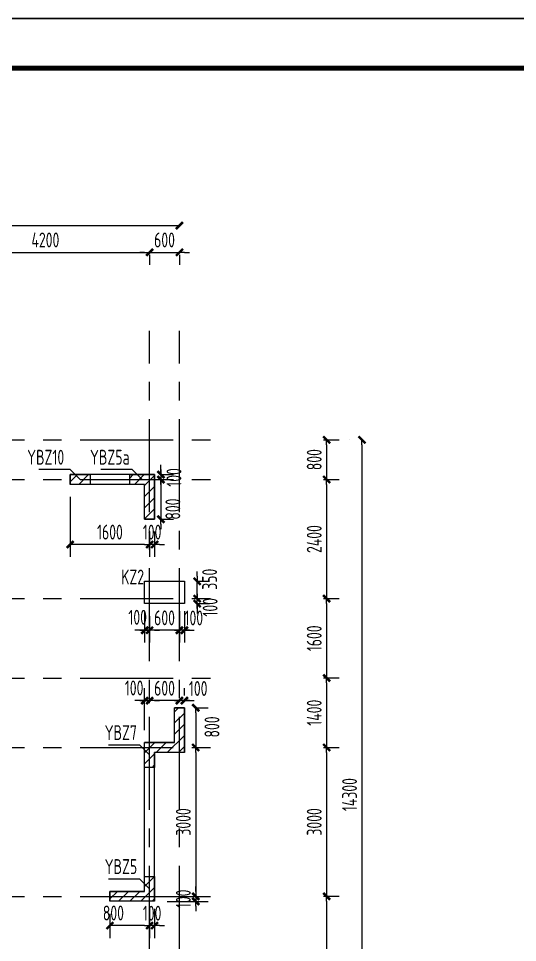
# Model space of a CAD drawing. Extents: x 580289 to 1106878, y -144605 to 78052.
# Drawn here: x 803392 to 813445, y 58638 to 77260 of the extents above; entities that cross this region are included whole.
import ezdxf
from ezdxf.enums import TextEntityAlignment as Align

# ---------------------------------------------------------------- set-up
doc = ezdxf.new("R2010")
doc.units = 0
doc.header["$LTSCALE"] = 100
doc.linetypes.add('CENTER', pattern=[2, 1.25, -0.25, 0.25, -0.25])
doc.layers.get('0').update_dxf_attribs({"linetype": 'CONTINUOUS'})
doc.layers.get('Defpoints').update_dxf_attribs({"linetype": 'CONTINUOUS'})
for name, color, linetype in [('b边缘构件', 240, 'CONTINUOUS'), ('b边缘构件阴影', 240, 'CONTINUOUS'), ('COLU', 7, 'CONTINUOUS'), ('DIM', 3, 'CONTINUOUS'), ('PAXIS', 253, 'CENTER'), ('TEXT', 2, 'CONTINUOUS'), ('THIN', 7, 'CONTINUOUS'), ('T图框', 7, 'CONTINUOUS'), ('图框', 254, 'CONTINUOUS'), ('柱标注', 2, 'CONTINUOUS')]:
    doc.layers.add(name, color=color, linetype=linetype)
doc.styles.get("Standard").update_dxf_attribs({"font": 'tssdeng.shx', "width": 0.7, "bigfont": 'tssdchn.shx'})
doc.styles.add('TSSD_Dimension', font='Tssdeng.shx', dxfattribs={"width": 0.7, "bigfont": 'tssdchn.shx'})
doc.dimstyles.new('TSSD_100_100$0', dxfattribs={"dimtxt": 300, "dimasz": 100, "dimexe": 250, "dimexo": 250, "dimgap": 100, "dimtad": 1, "dimdec": 0, "dimzin": 0, "dimdsep": 46, "dimtxsty": 'TSSD_Dimension', "dimblk": '_TSDBK', "dimblk1": '_TSDBK', "dimblk2": '_TSDBK', "dimsah": 1, "dimcen": 0, "dimclrt": 7, "dimadec": 0, "dimazin": 0, "dimtfac": 1, "dimtdec": 0, "dimtix": 1, "dimtmove": 2, "dimatfit": 3, "dimldrblk": '_TSDBK', "dimfxl": 1, "dimtolj": 1, "dimtzin": 0, "dimarcsym": 0})
pattern_1 = [(45, (343072.04, 223503.65), (-112.2532, 112.2532), [])]

# ---------------------------------------------------------------- blocks, each defined once
blk = doc.blocks.new('_TSDBK')
blk.add_line((-1, 0), (0, 0))
at = {"const_width": 0.5}
blk.add_lwpolyline([(-0.7, -0.7), (0.7, 0.7)], dxfattribs=at)
blk = doc.blocks.new('*D598')
at = {"layer": 'Defpoints', "color": 0}
for p in [(806034, 59568), (806134, 59568), (806034, 58979)]:
    blk.add_point(p, dxfattribs=at)
at = {"layer": 'DIM', "color": 0, "lineweight": -2}
for p, q in [((806034, 59318), (806034, 58729)), ((806134, 59318), (806134, 58729)), ((805934, 58979), (805834, 58979)), ((806134, 58979), (806034, 58979)), ((806234, 58979), (806334, 58979))]:
    blk.add_line(p, q, dxfattribs=at)
at = {"layer": 'DIM', "color": 0, "lineweight": -2, "xscale": 100, "yscale": 100, "zscale": 100}
blk.add_blockref('_TSDBK', (806034, 58979), dxfattribs=at)
at = {"layer": 'DIM', "color": 0, "lineweight": -2, "xscale": 100, "yscale": 100, "zscale": 100, "rotation": 180}
blk.add_blockref('_TSDBK', (806134, 58979), dxfattribs=at)
at = {"layer": 'DIM', "color": 7, "insert": (806084, 59229), "char_height": 300, "attachment_point": 5, "style": 'TSSD_Dimension'}
blk.add_mtext('\\A1;100', dxfattribs=at)
blk = doc.blocks.new('*D599')
at = {"layer": 'Defpoints', "color": 0}
for p in [(805234, 59468), (806034, 59568), (805234, 58979)]:
    blk.add_point(p, dxfattribs=at)
at = {"layer": 'DIM', "color": 0, "lineweight": -2}
for p, q in [((806034, 59318), (806034, 58729)), ((805234, 59218), (805234, 58729)), ((805934, 58979), (805334, 58979))]:
    blk.add_line(p, q, dxfattribs=at)
at = {"layer": 'DIM', "color": 0, "lineweight": -2, "xscale": 100, "yscale": 100, "zscale": 100, "rotation": 180}
blk.add_blockref('_TSDBK', (805234, 58979), dxfattribs=at)
at = {"layer": 'DIM', "color": 0, "lineweight": -2, "xscale": 100, "yscale": 100, "zscale": 100}
blk.add_blockref('_TSDBK', (806034, 58979), dxfattribs=at)
at = {"layer": 'DIM', "color": 7, "insert": (805304, 59233), "char_height": 300, "attachment_point": 5, "style": 'TSSD_Dimension'}
blk.add_mtext('\\A1;800', dxfattribs=at)
blk = doc.blocks.new('*D600')
at = {"layer": 'Defpoints', "color": 0}
for p in [(806734, 63368), (806734, 62568), (806963, 62568)]:
    blk.add_point(p, dxfattribs=at)
at = {"layer": 'DIM', "color": 0, "lineweight": -2}
for p, q in [((806984, 63368), (807213, 63368)), ((806963, 63268), (806963, 62668)), ((806984, 62568), (807213, 62568))]:
    blk.add_line(p, q, dxfattribs=at)
at = {"layer": 'DIM', "color": 0, "lineweight": -2, "xscale": 100, "yscale": 100, "zscale": 100}
for p, rotation in [((806963, 63368), 90), ((806963, 62568), 270)]:
    blk.add_blockref('_TSDBK', p, dxfattribs=dict(at, rotation=rotation))
at = {"layer": 'DIM', "color": 7, "insert": (807290, 62982), "char_height": 300, "attachment_point": 5, "rotation": 90, "style": 'TSSD_Dimension'}
blk.add_mtext('\\A1;800', dxfattribs=at)
blk = doc.blocks.new('*D601')
at = {"layer": 'Defpoints', "color": 0}
for p in [(806734, 62568), (806134, 59568), (806963, 59568)]:
    blk.add_point(p, dxfattribs=at)
at = {"layer": 'DIM', "color": 0, "lineweight": -2}
for p, q in [((806963, 62468), (806963, 59668)), ((806984, 62568), (807213, 62568)), ((806384, 59568), (807213, 59568))]:
    blk.add_line(p, q, dxfattribs=at)
at = {"layer": 'DIM', "color": 0, "lineweight": -2, "xscale": 100, "yscale": 100, "zscale": 100}
for p, rotation in [((806963, 62568), 90), ((806963, 59568), 270)]:
    blk.add_blockref('_TSDBK', p, dxfattribs=dict(at, rotation=rotation))
at = {"layer": 'DIM', "color": 7, "insert": (806713, 61068), "char_height": 300, "attachment_point": 5, "rotation": 90, "style": 'TSSD_Dimension'}
blk.add_mtext('\\A1;3000', dxfattribs=at)
blk = doc.blocks.new('*D602')
at = {"layer": 'Defpoints', "color": 0}
for p in [(806134, 59568), (806134, 59468), (806963, 59468)]:
    blk.add_point(p, dxfattribs=at)
at = {"layer": 'DIM', "color": 0, "lineweight": -2}
for p, q in [((806963, 59668), (806963, 59768)), ((806384, 59568), (807213, 59568)), ((806384, 59468), (807213, 59468)), ((806963, 59568), (806963, 59468)), ((806963, 59368), (806963, 59268))]:
    blk.add_line(p, q, dxfattribs=at)
at = {"layer": 'DIM', "color": 0, "lineweight": -2, "xscale": 100, "yscale": 100, "zscale": 100}
for p, rotation in [((806963, 59568), 270), ((806963, 59468), 90)]:
    blk.add_blockref('_TSDBK', p, dxfattribs=dict(at, rotation=rotation))
at = {"layer": 'DIM', "color": 7, "insert": (806713, 59518), "char_height": 300, "attachment_point": 5, "rotation": 90, "style": 'TSSD_Dimension'}
blk.add_mtext('\\A1;100', dxfattribs=at)
blk = doc.blocks.new('*D603')
at = {"layer": 'Defpoints', "color": 0}
for p in [(806634, 63513), (806634, 63368), (806734, 63368)]:
    blk.add_point(p, dxfattribs=at)
at = {"layer": 'DIM', "color": 0, "lineweight": -2}
for p, q in [((806634, 63618), (806634, 63763)), ((806734, 63618), (806734, 63763)), ((806534, 63513), (806434, 63513)), ((806734, 63513), (806634, 63513)), ((806834, 63513), (806934, 63513))]:
    blk.add_line(p, q, dxfattribs=at)
at = {"layer": 'DIM', "color": 0, "lineweight": -2, "xscale": 100, "yscale": 100, "zscale": 100}
blk.add_blockref('_TSDBK', (806634, 63513), dxfattribs=at)
at = {"layer": 'DIM', "color": 0, "lineweight": -2, "xscale": 100, "yscale": 100, "zscale": 100, "rotation": 180}
blk.add_blockref('_TSDBK', (806734, 63513), dxfattribs=at)
at = {"layer": 'DIM', "color": 7, "insert": (807012, 63757), "char_height": 300, "attachment_point": 5, "style": 'TSSD_Dimension'}
blk.add_mtext('\\A1;100', dxfattribs=at)
blk = doc.blocks.new('*D604')
at = {"layer": 'Defpoints', "color": 0}
for p in [(806034, 63513), (806634, 63368), (806034, 63209)]:
    blk.add_point(p, dxfattribs=at)
at = {"layer": 'DIM', "color": 0, "lineweight": -2}
for p, q in [((806034, 63459), (806034, 63763)), ((806634, 63618), (806634, 63763)), ((805934, 63513), (805834, 63513)), ((806634, 63513), (806034, 63513)), ((806734, 63513), (806834, 63513))]:
    blk.add_line(p, q, dxfattribs=at)
at = {"layer": 'DIM', "color": 0, "lineweight": -2, "xscale": 100, "yscale": 100, "zscale": 100}
blk.add_blockref('_TSDBK', (806034, 63513), dxfattribs=at)
at = {"layer": 'DIM', "color": 0, "lineweight": -2, "xscale": 100, "yscale": 100, "zscale": 100, "rotation": 180}
blk.add_blockref('_TSDBK', (806634, 63513), dxfattribs=at)
at = {"layer": 'DIM', "color": 7, "insert": (806334, 63763), "char_height": 300, "attachment_point": 5, "style": 'TSSD_Dimension'}
blk.add_mtext('\\A1;600', dxfattribs=at)
blk = doc.blocks.new('*D605')
at = {"layer": 'Defpoints', "color": 0}
for p in [(805934, 63513), (806034, 63209), (805934, 62668)]:
    blk.add_point(p, dxfattribs=at)
at = {"layer": 'DIM', "color": 0, "lineweight": -2}
for p, q in [((805934, 62918), (805934, 63763)), ((806034, 63459), (806034, 63763)), ((805834, 63513), (805734, 63513)), ((806034, 63513), (805934, 63513)), ((806134, 63513), (806234, 63513))]:
    blk.add_line(p, q, dxfattribs=at)
at = {"layer": 'DIM', "color": 0, "lineweight": -2, "xscale": 100, "yscale": 100, "zscale": 100}
blk.add_blockref('_TSDBK', (805934, 63513), dxfattribs=at)
at = {"layer": 'DIM', "color": 0, "lineweight": -2, "xscale": 100, "yscale": 100, "zscale": 100, "rotation": 180}
blk.add_blockref('_TSDBK', (806034, 63513), dxfattribs=at)
at = {"layer": 'DIM', "color": 7, "insert": (805721, 63768), "char_height": 300, "attachment_point": 5, "style": 'TSSD_Dimension'}
blk.add_mtext('\\A1;100', dxfattribs=at)
blk = doc.blocks.new('*D615')
at = {"layer": 'Defpoints', "color": 0}
for p in [(806034, 68068), (806034, 67968), (806262, 67968)]:
    blk.add_point(p, dxfattribs=at)
at = {"layer": 'DIM', "color": 0, "lineweight": -2}
for p, q in [((806262, 68168), (806262, 68268)), ((806262, 68068), (806262, 67968)), ((806284, 68068), (806512, 68068)), ((806262, 67868), (806262, 67768)), ((806284, 67968), (806512, 67968))]:
    blk.add_line(p, q, dxfattribs=at)
at = {"layer": 'DIM', "color": 0, "lineweight": -2, "xscale": 100, "yscale": 100, "zscale": 100}
for p, rotation in [((806262, 68068), 270), ((806262, 67968), 90)]:
    blk.add_blockref('_TSDBK', p, dxfattribs=dict(at, rotation=rotation))
at = {"layer": 'DIM', "color": 7, "insert": (806524, 68011), "char_height": 300, "attachment_point": 5, "rotation": 90, "style": 'TSSD_Dimension'}
blk.add_mtext('\\A1;100', dxfattribs=at)
blk = doc.blocks.new('*D616')
at = {"layer": 'Defpoints', "color": 0}
for p in [(806034, 67968), (806034, 67168), (806262, 67168)]:
    blk.add_point(p, dxfattribs=at)
at = {"layer": 'DIM', "color": 0, "lineweight": -2}
for p, q in [((806262, 68068), (806262, 68168)), ((806262, 67968), (806262, 67168)), ((806284, 67968), (806512, 67968)), ((806262, 67068), (806262, 66968)), ((806284, 67168), (806512, 67168))]:
    blk.add_line(p, q, dxfattribs=at)
at = {"layer": 'DIM', "color": 0, "lineweight": -2, "xscale": 100, "yscale": 100, "zscale": 100}
for p, rotation in [((806262, 67968), 270), ((806262, 67168), 90)]:
    blk.add_blockref('_TSDBK', p, dxfattribs=dict(at, rotation=rotation))
at = {"layer": 'DIM', "color": 7, "insert": (806502, 67373), "char_height": 300, "attachment_point": 5, "rotation": 90, "style": 'TSSD_Dimension'}
blk.add_mtext('\\A1;800', dxfattribs=at)
blk = doc.blocks.new('*D617')
at = {"layer": 'Defpoints', "color": 0}
for p in [(806034, 67168), (806134, 67168), (806034, 66659)]:
    blk.add_point(p, dxfattribs=at)
at = {"layer": 'DIM', "color": 0, "lineweight": -2}
for p, q in [((806034, 66918), (806034, 66409)), ((806134, 66918), (806134, 66409)), ((805934, 66659), (805834, 66659)), ((806134, 66659), (806034, 66659)), ((806234, 66659), (806334, 66659))]:
    blk.add_line(p, q, dxfattribs=at)
at = {"layer": 'DIM', "color": 0, "lineweight": -2, "xscale": 100, "yscale": 100, "zscale": 100}
blk.add_blockref('_TSDBK', (806034, 66659), dxfattribs=at)
at = {"layer": 'DIM', "color": 0, "lineweight": -2, "xscale": 100, "yscale": 100, "zscale": 100, "rotation": 180}
blk.add_blockref('_TSDBK', (806134, 66659), dxfattribs=at)
at = {"layer": 'DIM', "color": 7, "insert": (806084, 66909), "char_height": 300, "attachment_point": 5, "style": 'TSSD_Dimension'}
blk.add_mtext('\\A1;100', dxfattribs=at)
blk = doc.blocks.new('*D618')
at = {"layer": 'Defpoints', "color": 0}
for p in [(804434, 67868), (806034, 67168), (804434, 66659)]:
    blk.add_point(p, dxfattribs=at)
at = {"layer": 'DIM', "color": 0, "lineweight": -2}
for p, q in [((804434, 67618), (804434, 66409)), ((806034, 66918), (806034, 66409)), ((805934, 66659), (804534, 66659))]:
    blk.add_line(p, q, dxfattribs=at)
at = {"layer": 'DIM', "color": 0, "lineweight": -2, "xscale": 100, "yscale": 100, "zscale": 100, "rotation": 180}
blk.add_blockref('_TSDBK', (804434, 66659), dxfattribs=at)
at = {"layer": 'DIM', "color": 0, "lineweight": -2, "xscale": 100, "yscale": 100, "zscale": 100}
blk.add_blockref('_TSDBK', (806034, 66659), dxfattribs=at)
at = {"layer": 'DIM', "color": 7, "insert": (805234, 66909), "char_height": 300, "attachment_point": 5, "style": 'TSSD_Dimension'}
blk.add_mtext('\\A1;1600', dxfattribs=at)
blk = doc.blocks.new('*D619')
at = {"layer": 'Defpoints', "color": 0}
for p in [(806634, 65568), (806734, 65568), (806634, 64931)]:
    blk.add_point(p, dxfattribs=at)
at = {"layer": 'DIM', "color": 0, "lineweight": -2}
for p, q in [((806634, 65318), (806634, 64681)), ((806734, 65318), (806734, 64681)), ((806534, 64931), (806434, 64931)), ((806734, 64931), (806634, 64931)), ((806834, 64931), (806934, 64931))]:
    blk.add_line(p, q, dxfattribs=at)
at = {"layer": 'DIM', "color": 0, "lineweight": -2, "xscale": 100, "yscale": 100, "zscale": 100}
blk.add_blockref('_TSDBK', (806634, 64931), dxfattribs=at)
at = {"layer": 'DIM', "color": 0, "lineweight": -2, "xscale": 100, "yscale": 100, "zscale": 100, "rotation": 180}
blk.add_blockref('_TSDBK', (806734, 64931), dxfattribs=at)
at = {"layer": 'DIM', "color": 7, "insert": (806924, 65179), "char_height": 300, "attachment_point": 5, "style": 'TSSD_Dimension'}
blk.add_mtext('\\A1;100', dxfattribs=at)
blk = doc.blocks.new('*D620')
at = {"layer": 'Defpoints', "color": 0}
for p in [(806634, 65568), (806034, 65468), (806034, 64931)]:
    blk.add_point(p, dxfattribs=at)
at = {"layer": 'DIM', "color": 0, "lineweight": -2}
for p, q in [((806034, 65218), (806034, 64681)), ((806634, 65318), (806634, 64681)), ((805934, 64931), (805834, 64931)), ((806634, 64931), (806034, 64931)), ((806734, 64931), (806834, 64931))]:
    blk.add_line(p, q, dxfattribs=at)
at = {"layer": 'DIM', "color": 0, "lineweight": -2, "xscale": 100, "yscale": 100, "zscale": 100}
blk.add_blockref('_TSDBK', (806034, 64931), dxfattribs=at)
at = {"layer": 'DIM', "color": 0, "lineweight": -2, "xscale": 100, "yscale": 100, "zscale": 100, "rotation": 180}
blk.add_blockref('_TSDBK', (806634, 64931), dxfattribs=at)
at = {"layer": 'DIM', "color": 7, "insert": (806334, 65181), "char_height": 300, "attachment_point": 5, "style": 'TSSD_Dimension'}
blk.add_mtext('\\A1;600', dxfattribs=at)
blk = doc.blocks.new('*D621')
at = {"layer": 'Defpoints', "color": 0}
for p in [(805934, 65568), (806034, 65468), (805934, 64931)]:
    blk.add_point(p, dxfattribs=at)
at = {"layer": 'DIM', "color": 0, "lineweight": -2}
for p, q in [((805934, 65318), (805934, 64681)), ((806034, 65218), (806034, 64681)), ((805834, 64931), (805734, 64931)), ((806034, 64931), (805934, 64931)), ((806134, 64931), (806234, 64931))]:
    blk.add_line(p, q, dxfattribs=at)
at = {"layer": 'DIM', "color": 0, "lineweight": -2, "xscale": 100, "yscale": 100, "zscale": 100}
blk.add_blockref('_TSDBK', (805934, 64931), dxfattribs=at)
at = {"layer": 'DIM', "color": 0, "lineweight": -2, "xscale": 100, "yscale": 100, "zscale": 100, "rotation": 180}
blk.add_blockref('_TSDBK', (806034, 64931), dxfattribs=at)
at = {"layer": 'DIM', "color": 7, "insert": (805793, 65193), "char_height": 300, "attachment_point": 5, "style": 'TSSD_Dimension'}
blk.add_mtext('\\A1;100', dxfattribs=at)
blk = doc.blocks.new('*D622')
at = {"layer": 'Defpoints', "color": 0}
for p in [(806734, 65568), (806992, 65568), (806734, 65468)]:
    blk.add_point(p, dxfattribs=at)
at = {"layer": 'DIM', "color": 0, "lineweight": -2}
for p, q in [((806992, 65668), (806992, 65768)), ((806984, 65568), (807242, 65568)), ((806992, 65468), (806992, 65568)), ((806984, 65468), (807242, 65468)), ((806992, 65368), (806992, 65268))]:
    blk.add_line(p, q, dxfattribs=at)
at = {"layer": 'DIM', "color": 0, "lineweight": -2, "xscale": 100, "yscale": 100, "zscale": 100}
for p, rotation in [((806992, 65568), 270), ((806992, 65468), 90)]:
    blk.add_blockref('_TSDBK', p, dxfattribs=dict(at, rotation=rotation))
at = {"layer": 'DIM', "color": 7, "insert": (807253, 65394), "char_height": 300, "attachment_point": 5, "rotation": 90, "style": 'TSSD_Dimension'}
blk.add_mtext('\\A1;100', dxfattribs=at)
blk = doc.blocks.new('*D623')
at = {"layer": 'Defpoints', "color": 0}
for p in [(806734, 65918), (806992, 65918), (806734, 65568)]:
    blk.add_point(p, dxfattribs=at)
at = {"layer": 'DIM', "color": 0, "lineweight": -2}
for p, q in [((806992, 66018), (806992, 66118)), ((806984, 65918), (807242, 65918)), ((806992, 65568), (806992, 65918)), ((806984, 65568), (807242, 65568)), ((806992, 65468), (806992, 65368))]:
    blk.add_line(p, q, dxfattribs=at)
at = {"layer": 'DIM', "color": 0, "lineweight": -2, "xscale": 100, "yscale": 100, "zscale": 100}
for p, rotation in [((806992, 65918), 270), ((806992, 65568), 90)]:
    blk.add_blockref('_TSDBK', p, dxfattribs=dict(at, rotation=rotation))
at = {"layer": 'DIM', "color": 7, "insert": (807242, 65959), "char_height": 300, "attachment_point": 5, "rotation": 90, "style": 'TSSD_Dimension'}
blk.add_mtext('\\A1;350', dxfattribs=at)
blk = doc.blocks.new('*D741')
at = {"layer": 'Defpoints', "color": 0}
for p in [(810311, 68769), (810311, 54469), (810311, 54469)]:
    blk.add_point(p, dxfattribs=at)
at = {"layer": 'DIM', "color": 0, "lineweight": -2}
for p, q in [((810061, 68769), (810061, 68769)), ((810311, 68669), (810311, 54569))]:
    blk.add_line(p, q, dxfattribs=at)
at = {"layer": 'DIM', "color": 0, "lineweight": -2, "xscale": 100, "yscale": 100, "zscale": 100}
for p, rotation in [((810311, 68769), 90), ((810311, 54469), 270)]:
    blk.add_blockref('_TSDBK', p, dxfattribs=dict(at, rotation=rotation))
at = {"layer": 'DIM', "color": 7, "insert": (810061, 61619), "char_height": 300, "attachment_point": 5, "rotation": 90, "style": 'TSSD_Dimension'}
blk.add_mtext('\\A1;14300', dxfattribs=at)
blk = doc.blocks.new('*D742')
at = {"layer": 'Defpoints', "color": 0}
for p in [(809287, 68769), (809287, 67969), (809600, 67969)]:
    blk.add_point(p, dxfattribs=at)
at = {"layer": 'DIM', "color": 0, "lineweight": -2}
for p, q in [((809537, 68769), (809850, 68769)), ((809600, 68669), (809600, 68069)), ((809537, 67969), (809850, 67969))]:
    blk.add_line(p, q, dxfattribs=at)
at = {"layer": 'DIM', "color": 0, "lineweight": -2, "xscale": 100, "yscale": 100, "zscale": 100}
for p, rotation in [((809600, 68769), 90), ((809600, 67969), 270)]:
    blk.add_blockref('_TSDBK', p, dxfattribs=dict(at, rotation=rotation))
at = {"layer": 'DIM', "color": 7, "insert": (809350, 68369), "char_height": 300, "attachment_point": 5, "rotation": 90, "style": 'TSSD_Dimension'}
blk.add_mtext('\\A1;800', dxfattribs=at)
blk = doc.blocks.new('*D743')
at = {"layer": 'Defpoints', "color": 0}
for p in [(809287, 67969), (809287, 65569), (809600, 65569)]:
    blk.add_point(p, dxfattribs=at)
at = {"layer": 'DIM', "color": 0, "lineweight": -2}
for p, q in [((809537, 67969), (809850, 67969)), ((809600, 67869), (809600, 65669)), ((809537, 65569), (809850, 65569))]:
    blk.add_line(p, q, dxfattribs=at)
at = {"layer": 'DIM', "color": 0, "lineweight": -2, "xscale": 100, "yscale": 100, "zscale": 100}
for p, rotation in [((809600, 67969), 90), ((809600, 65569), 270)]:
    blk.add_blockref('_TSDBK', p, dxfattribs=dict(at, rotation=rotation))
at = {"layer": 'DIM', "color": 7, "insert": (809350, 66769), "char_height": 300, "attachment_point": 5, "rotation": 90, "style": 'TSSD_Dimension'}
blk.add_mtext('\\A1;2400', dxfattribs=at)
blk = doc.blocks.new('*D744')
at = {"layer": 'Defpoints', "color": 0}
for p in [(809287, 65569), (809287, 63969), (809600, 63969)]:
    blk.add_point(p, dxfattribs=at)
at = {"layer": 'DIM', "color": 0, "lineweight": -2}
for p, q in [((809537, 65569), (809850, 65569)), ((809600, 65469), (809600, 64069)), ((809537, 63969), (809850, 63969))]:
    blk.add_line(p, q, dxfattribs=at)
at = {"layer": 'DIM', "color": 0, "lineweight": -2, "xscale": 100, "yscale": 100, "zscale": 100}
for p, rotation in [((809600, 65569), 90), ((809600, 63969), 270)]:
    blk.add_blockref('_TSDBK', p, dxfattribs=dict(at, rotation=rotation))
at = {"layer": 'DIM', "color": 7, "insert": (809350, 64769), "char_height": 300, "attachment_point": 5, "rotation": 90, "style": 'TSSD_Dimension'}
blk.add_mtext('\\A1;1600', dxfattribs=at)
blk = doc.blocks.new('*D745')
at = {"layer": 'Defpoints', "color": 0}
for p in [(809287, 63969), (809287, 62569), (809600, 62569)]:
    blk.add_point(p, dxfattribs=at)
at = {"layer": 'DIM', "color": 0, "lineweight": -2}
for p, q in [((809537, 63969), (809850, 63969)), ((809600, 63869), (809600, 62669)), ((809537, 62569), (809850, 62569))]:
    blk.add_line(p, q, dxfattribs=at)
at = {"layer": 'DIM', "color": 0, "lineweight": -2, "xscale": 100, "yscale": 100, "zscale": 100}
for p, rotation in [((809600, 63969), 90), ((809600, 62569), 270)]:
    blk.add_blockref('_TSDBK', p, dxfattribs=dict(at, rotation=rotation))
at = {"layer": 'DIM', "color": 7, "insert": (809350, 63269), "char_height": 300, "attachment_point": 5, "rotation": 90, "style": 'TSSD_Dimension'}
blk.add_mtext('\\A1;1400', dxfattribs=at)
blk = doc.blocks.new('*D746')
at = {"layer": 'Defpoints', "color": 0}
for p in [(809287, 62569), (809287, 59569), (809600, 59569)]:
    blk.add_point(p, dxfattribs=at)
at = {"layer": 'DIM', "color": 0, "lineweight": -2}
for p, q in [((809537, 62569), (809850, 62569)), ((809600, 62469), (809600, 59669)), ((809537, 59569), (809850, 59569))]:
    blk.add_line(p, q, dxfattribs=at)
at = {"layer": 'DIM', "color": 0, "lineweight": -2, "xscale": 100, "yscale": 100, "zscale": 100}
for p, rotation in [((809600, 62569), 90), ((809600, 59569), 270)]:
    blk.add_blockref('_TSDBK', p, dxfattribs=dict(at, rotation=rotation))
at = {"layer": 'DIM', "color": 7, "insert": (809350, 61069), "char_height": 300, "attachment_point": 5, "rotation": 90, "style": 'TSSD_Dimension'}
blk.add_mtext('\\A1;3000', dxfattribs=at)
blk = doc.blocks.new('*D747')
at = {"layer": 'Defpoints', "color": 0}
for p in [(809287, 59569), (809287, 54469), (809600, 54469)]:
    blk.add_point(p, dxfattribs=at)
at = {"layer": 'DIM', "color": 0, "lineweight": -2}
for p, q in [((809537, 59569), (809850, 59569)), ((809600, 59469), (809600, 54569)), ((809537, 54469), (809850, 54469))]:
    blk.add_line(p, q, dxfattribs=at)
at = {"layer": 'DIM', "color": 0, "lineweight": -2, "xscale": 100, "yscale": 100, "zscale": 100}
for p, rotation in [((809600, 59569), 90), ((809600, 54469), 270)]:
    blk.add_blockref('_TSDBK', p, dxfattribs=dict(at, rotation=rotation))
at = {"layer": 'DIM', "color": 7, "insert": (809350, 57019), "char_height": 300, "attachment_point": 5, "rotation": 90, "style": 'TSSD_Dimension'}
blk.add_mtext('\\A1;5100', dxfattribs=at)
blk = doc.blocks.new('*D776')
at = {"layer": 'Defpoints', "color": 0}
for p in [(801834, 72746), (806034, 72746), (806034, 72547)]:
    blk.add_point(p, dxfattribs=at)
at = {"layer": 'DIM', "color": 0, "lineweight": -2}
for p, q in [((801834, 72496), (801834, 72297)), ((801934, 72547), (805934, 72547)), ((806034, 72496), (806034, 72297))]:
    blk.add_line(p, q, dxfattribs=at)
at = {"layer": 'DIM', "color": 0, "lineweight": -2, "xscale": 100, "yscale": 100, "zscale": 100, "rotation": 180}
blk.add_blockref('_TSDBK', (801834, 72547), dxfattribs=at)
at = {"layer": 'DIM', "color": 0, "lineweight": -2, "xscale": 100, "yscale": 100, "zscale": 100}
blk.add_blockref('_TSDBK', (806034, 72547), dxfattribs=at)
at = {"layer": 'DIM', "color": 7, "insert": (803934, 72797), "char_height": 300, "attachment_point": 5, "style": 'TSSD_Dimension'}
blk.add_mtext('\\A1;4200', dxfattribs=at)
blk = doc.blocks.new('*D777')
at = {"layer": 'Defpoints', "color": 0}
for p in [(806034, 72746), (806634, 72746), (806634, 72547)]:
    blk.add_point(p, dxfattribs=at)
at = {"layer": 'DIM', "color": 0, "lineweight": -2}
for p, q in [((805934, 72547), (805834, 72547)), ((806034, 72547), (806634, 72547)), ((806034, 72496), (806034, 72297)), ((806634, 72496), (806634, 72297)), ((806734, 72547), (806834, 72547))]:
    blk.add_line(p, q, dxfattribs=at)
at = {"layer": 'DIM', "color": 0, "lineweight": -2, "xscale": 100, "yscale": 100, "zscale": 100}
blk.add_blockref('_TSDBK', (806034, 72547), dxfattribs=at)
at = {"layer": 'DIM', "color": 0, "lineweight": -2, "xscale": 100, "yscale": 100, "zscale": 100, "rotation": 180}
blk.add_blockref('_TSDBK', (806634, 72547), dxfattribs=at)
at = {"layer": 'DIM', "color": 7, "insert": (806334, 72797), "char_height": 300, "attachment_point": 5, "style": 'TSSD_Dimension'}
blk.add_mtext('\\A1;600', dxfattribs=at)
blk = doc.blocks.new('*D778')
at = {"layer": 'Defpoints', "color": 0}
for p in [(757434, 73086), (806634, 73086), (806634, 73086)]:
    blk.add_point(p, dxfattribs=at)
at = {"layer": 'DIM', "color": 0, "lineweight": -2}
for p, q in [((757534, 73086), (806534, 73086)), ((757434, 72836), (757434, 72836))]:
    blk.add_line(p, q, dxfattribs=at)
at = {"layer": 'DIM', "color": 0, "lineweight": -2, "xscale": 100, "yscale": 100, "zscale": 100, "rotation": 180}
blk.add_blockref('_TSDBK', (757434, 73086), dxfattribs=at)
at = {"layer": 'DIM', "color": 0, "lineweight": -2, "xscale": 100, "yscale": 100, "zscale": 100}
blk.add_blockref('_TSDBK', (806634, 73086), dxfattribs=at)
at = {"layer": 'DIM', "color": 7, "insert": (782034, 73336), "char_height": 300, "attachment_point": 5, "style": 'TSSD_Dimension'}
blk.add_mtext('\\A1;49200', dxfattribs=at)
blk = doc.blocks.new('A$C72C84CBD')
at = {"layer": '图框', "color": 0}
for points in [[(0, 0), (0, 59400), (84100, 59400), (84100, 0)], [(0, 0), (84100, 0), (84100, 59400), (0, 59400)]]:
    blk.add_lwpolyline(points, close=True, dxfattribs=at)
at = {"layer": '图框', "color": 0, "const_width": 100}
blk.add_lwpolyline([(2500, 1000), (83100, 1000), (83100, 58400), (2500, 58400)], close=True, dxfattribs=at)
blk = doc.blocks.new('图框')
at = {"layer": 'T图框', "color": 4}
blk.add_blockref('A$C72C84CBD', (602717, 102744), dxfattribs=at)

msp = doc.modelspace()

# ---------------------------------------------------------------- hatches: boundary and pattern name
at = {"layer": 'b边缘构件阴影'}
h = msp.add_hatch(dxfattribs=at)
h.set_pattern_fill('ANSI31', color=256, scale=50, style=0)
h.set_pattern_definition(pattern_1)
h.paths.add_polyline_path([(804833.8, 68068.1), (804833.8, 67868.1), (804433.8, 67868.1), (804433.8, 68068.1)], flags=0)
h = msp.add_hatch(dxfattribs=at)
h.set_pattern_fill('ANSI31', color=256, scale=50, style=0)
h.set_pattern_definition(pattern_1)
h.paths.add_polyline_path([(806133.8, 68068.1), (806133.8, 67168.1), (805933.8, 67168.1), (805933.8, 67868.1), (805633.8, 67868.1), (805633.8, 68068.1)], flags=0)
h = msp.add_hatch(dxfattribs=at)
h.set_pattern_fill('ANSI31', color=256, scale=50, style=0)
h.set_pattern_definition(pattern_1)
h.paths.add_polyline_path([(806733.8, 63368.1), (806733.8, 62468.1), (806133.8, 62468.1), (806133.8, 62168.1), (805933.8, 62168.1), (805933.8, 62668.1), (806533.8, 62668.1), (806533.8, 63368.1)], flags=0)
h = msp.add_hatch(dxfattribs=at)
h.set_pattern_fill('ANSI31', color=256, scale=50, style=0)
h.set_pattern_definition(pattern_1)
h.paths.add_polyline_path([(806133.8, 59968.1), (806133.8, 59468.1), (805233.8, 59468.1), (805233.8, 59668.1), (805933.8, 59668.1), (805933.8, 59968.1)], flags=0)

# ---------------------------------------------------------------- linework, layer by layer
at = {"layer": 'b边缘构件'}
for points in [[(804433.8, 68068.1), (804433.8, 67868.1)], [(804833.8, 68068.1), (804833.8, 67868.1), (804433.8, 67868.1), (804433.8, 68068.1), (804833.8, 68068.1)], [(806133.8, 68068.1), (806133.8, 67168.1), (805933.8, 67168.1), (805933.8, 67868.1), (805633.8, 67868.1), (805633.8, 68068.1), (806133.8, 68068.1)], [(806133.8, 67168.1), (806133.8, 68068.1)], [(805933.8, 67168.1), (805933.8, 67868.1)], [(805933.8, 67168.1), (806133.8, 67168.1)], [(806733.8, 63368.1), (806733.8, 62468.1), (806133.8, 62468.1), (806133.8, 62168.1), (805933.8, 62168.1), (805933.8, 62668.1), (806533.8, 62668.1), (806533.8, 63368.1), (806733.8, 63368.1)], [(806533.8, 62668.1), (806533.8, 63368.1)], [(806733.8, 63368.1), (806533.8, 63368.1)], [(806733.8, 62468.1), (806733.8, 63368.1)], [(806533.8, 62668.1), (805933.8, 62668.1)], [(806733.8, 62468.1), (806133.8, 62468.1)], [(806133.8, 59968.1), (806133.8, 59468.1), (805233.8, 59468.1), (805233.8, 59668.1), (805933.8, 59668.1), (805933.8, 59968.1), (806133.8, 59968.1)], [(805933.8, 59668.1), (805233.8, 59668.1)], [(805233.8, 59668.1), (805233.8, 59468.1)], [(806133.8, 59468.1), (805233.8, 59468.1)]]:
    msp.add_lwpolyline(points, dxfattribs=at)
at = {"layer": 'COLU'}
for points in [[(806133.8, 68068.1), (804433.8, 68068.1)], [(804433.8, 68068.1), (804433.8, 67868.1)], [(806133.8, 67168.1), (806133.8, 68068.1)], [(805933.8, 67868.1), (804433.8, 67868.1)], [(805933.8, 67168.1), (805933.8, 67868.1)], [(805933.8, 67168.1), (806133.8, 67168.1)], [(806533.8, 62668.1), (806533.8, 63368.1)], [(806733.8, 63368.1), (806533.8, 63368.1)], [(806733.8, 62468.1), (806733.8, 63368.1)], [(806533.8, 62668.1), (805933.8, 62668.1)], [(805933.8, 59668.1), (805933.8, 62668.1)], [(806733.8, 62468.1), (806133.8, 62468.1)], [(806133.8, 59468.1), (806133.8, 62468.1)], [(805933.8, 59668.1), (805233.8, 59668.1)], [(805233.8, 59668.1), (805233.8, 59468.1)], [(806133.8, 59468.1), (805233.8, 59468.1)]]:
    msp.add_lwpolyline(points, dxfattribs=at)
msp.add_lwpolyline([(805933.8, 65468.1), (805933.8, 65918.1), (806733.8, 65918.1), (806733.8, 65468.1)], close=True, dxfattribs=at)
at = {"layer": 'PAXIS', "linetype": 'CENTER', "ltscale": 15}
for p, q in [((806033.8, 52310), (806033.8, 70962.6)), ((806633.8, 52310), (806633.8, 70962.6)), ((756636.1, 68768.1), (807431.4, 68768.1)), ((756636.1, 67968.1), (807431.4, 67968.1)), ((756636.1, 65568.1), (807431.4, 65568.1)), ((756636.1, 63969.4), (807431.4, 63968.1)), ((756636.1, 62568.1), (807431.4, 62568.1)), ((756636.1, 59568.1), (807431.4, 59568.1))]:
    msp.add_line(p, q, dxfattribs=at)
at = {"layer": 'THIN'}
for points in [[(804633.8, 67968.1), (804433.8, 68168.1), (803803.8, 68168.1)], [(805883.8, 67968.1), (805683.8, 68168.1), (805053.8, 68168.1)], [(806033.8, 62418.1), (805833.8, 62618.1), (805203.8, 62618.1)], [(806033.8, 59718.1), (805833.8, 59918.1), (805203.8, 59918.1)]]:
    msp.add_lwpolyline(points, dxfattribs=at)

# ---------------------------------------------------------------- block references
at = {"layer": 'T图框'}
msp.add_blockref('图框', (145485, -84883.4), dxfattribs=at)

# ---------------------------------------------------------------- texts
at = {"layer": 'TEXT', "width": 0.7}
for s, p in [('YBZ10', (803566.4, 68268.1)), ('YBZ5a', (804832.6, 68268.1)), ('YBZ7', (805128, 62718.1)), ('YBZ5', (805128, 60018.1))]:
    msp.add_text(s, height=300, dxfattribs=at).set_placement(p)
at = {"layer": '柱标注', "width": 0.7}
msp.add_text('KZ2', height=300, dxfattribs=at).set_placement((805691.8, 66004.1), align=Align.MIDDLE_CENTER)

# ---------------------------------------------------------------- dimensions: what is measured, and where the dimension line sits
at = {"layer": 'DIM'}
for base, p1, p2, picture, middle in [((806633.8, 73086.4), (757433.8, 73086.4), (806633.8, 73086.4), '*D778', (782033.8, 73336.4)), ((806033.8, 72547.1), (801833.8, 72746.1), (806033.8, 72746.1), '*D776', (803933.8, 72797.1)), ((806633.8, 72547.1), (806033.8, 72746.1), (806633.8, 72746.1), '*D777', (806333.8, 72797.1))]:
    dim = msp.add_linear_dim(base=base, p1=p1, p2=p2, dimstyle='TSSD_100_100$0', dxfattribs=at)
    dim.commit()
    dim.dimension.update_dxf_attribs({"geometry": picture, "text_midpoint": middle})
for base, p1, p2, angle, picture, middle in [((809600.2, 67969.4), (809287.1, 68769.4), (809287.1, 67969.4), 90, '*D742', (809350.2, 68369.4)), ((810311.1, 54469.4), (810311.1, 68769.4), (810311.1, 54469.4), 90, '*D741', (810061.1, 61619.4)), ((809600.2, 65569.4), (809287.1, 67969.4), (809287.1, 65569.4), 90, '*D743', (809350.2, 66769.4)), ((804433.8, 66659.1), (806033.8, 67168.1), (804433.8, 67868.1), 180, '*D618', (805233.8, 66909.1)), ((806033.8, 66659.1), (806133.8, 67168.1), (806033.8, 67168.1), 180, '*D617', (806083.8, 66909.1)), ((806033.8, 64930.5), (806633.8, 65568.1), (806033.8, 65468.1), 180, '*D620', (806333.8, 65180.5)), ((809600.2, 63969.4), (809287.1, 65569.4), (809287.1, 63969.4), 90, '*D744', (809350.2, 64769.4)), ((806033.8, 63513.3), (806633.8, 63368.1), (806033.8, 63209.4), 180, '*D604', (806333.8, 63763.3)), ((809600.2, 62569.4), (809287.1, 63969.4), (809287.1, 62569.4), 90, '*D745', (809350.2, 63269.4)), ((806963, 59568.1), (806733.8, 62568.1), (806133.8, 59568.1), 90, '*D601', (806713, 61068.1)), ((809600.2, 59569.4), (809287.1, 62569.4), (809287.1, 59569.4), 90, '*D746', (809350.2, 61069.4)), ((806963, 59468.1), (806133.8, 59568.1), (806133.8, 59468.1), 90, '*D602', (806713, 59518.1)), ((809600.2, 54469.4), (809287.1, 59569.4), (809287.1, 54469.4), 90, '*D747', (809350.2, 57019.4)), ((806033.8, 58978.7), (806133.8, 59568.1), (806033.8, 59568.1), 180, '*D598', (806083.8, 59228.7))]:
    dim = msp.add_linear_dim(base=base, p1=p1, p2=p2, angle=angle, dimstyle='TSSD_100_100$0', dxfattribs=at)
    dim.commit()
    dim.dimension.update_dxf_attribs({"geometry": picture, "text_midpoint": middle})
for base, p1, p2, angle, picture, middle in [((806262.4, 67968.1), (806033.8, 68068.1), (806033.8, 67968.1), 90, '*D615', (806524.4, 68011.3)), ((806262.4, 67168.1), (806033.8, 67968.1), (806033.8, 67168.1), 90, '*D616', (806501.9, 67373.5)), ((806992.3, 65918.1), (806733.8, 65568.1), (806733.8, 65918.1), 90, '*D623', (807242.2, 65959.3)), ((806992.3, 65568.1), (806733.8, 65468.1), (806733.8, 65568.1), 90, '*D622', (807253.2, 65394)), ((805933.8, 64930.5), (806033.8, 65468.1), (805933.8, 65568.1), 180, '*D621', (805792.6, 65193.5)), ((806633.8, 64930.5), (806733.8, 65568.1), (806633.8, 65568.1), 180, '*D619', (806924, 65179.3)), ((805933.8, 63513.3), (806033.8, 63209.4), (805933.8, 62668.1), 180, '*D605', (805721.2, 63768.1)), ((806633.8, 63513.3), (806733.8, 63368.1), (806633.8, 63368.1), 180, '*D603', (807012.1, 63757)), ((806963, 62568.1), (806733.8, 63368.1), (806733.8, 62568.1), 90, '*D600', (807290.3, 62981.7)), ((805233.8, 58978.7), (806033.8, 59568.1), (805233.8, 59468.1), 180, '*D599', (805303.6, 59232.7))]:
    dim = msp.add_linear_dim(base=base, p1=p1, p2=p2, angle=angle, dimstyle='TSSD_100_100$0', dxfattribs=at)
    dim.commit()
    dim.dimension.update_dxf_attribs({"geometry": picture, "text_midpoint": middle, "dimtype": 160})

doc.saveas('drawing.dxf')
